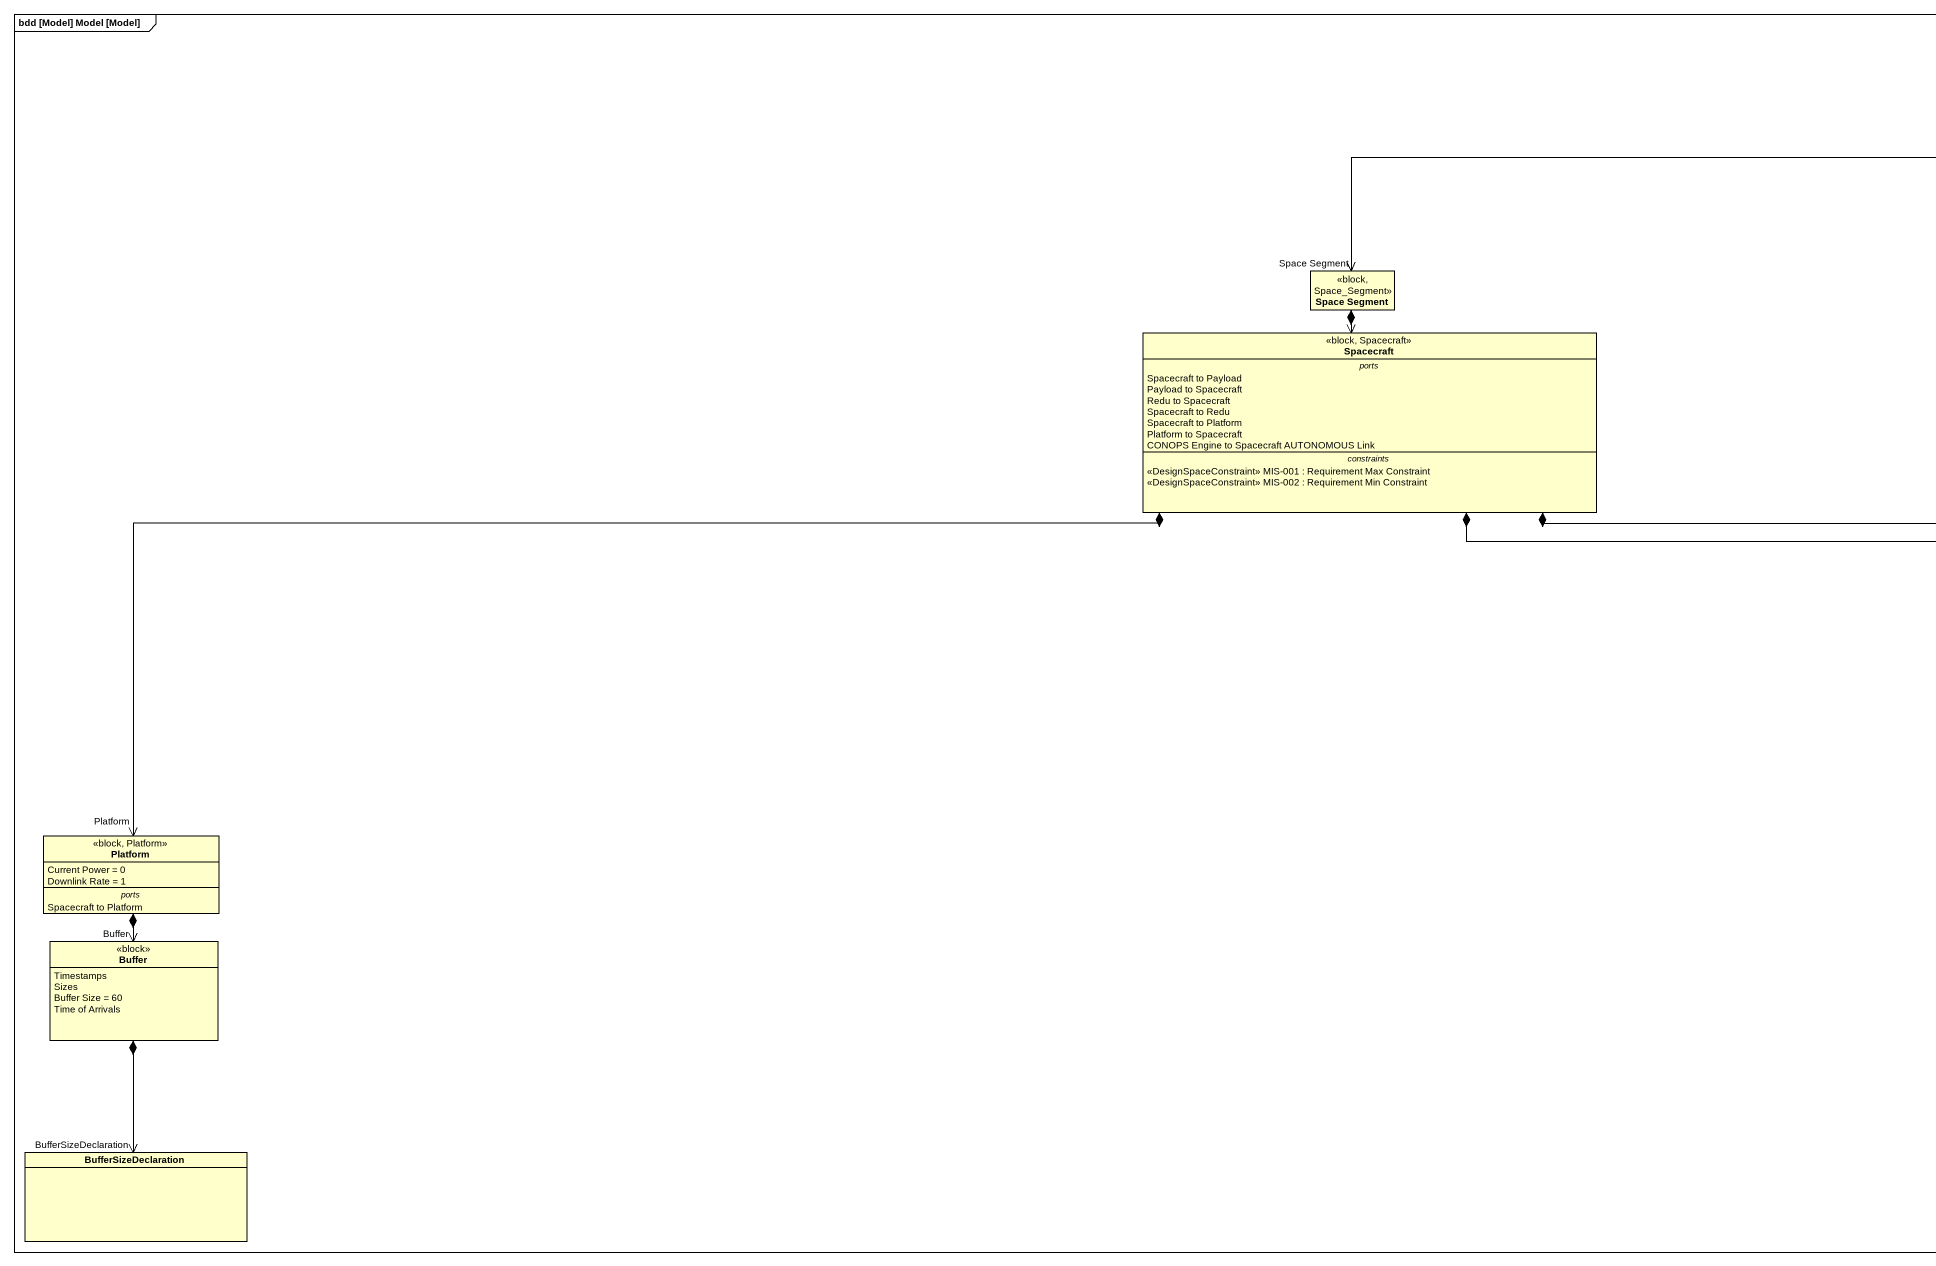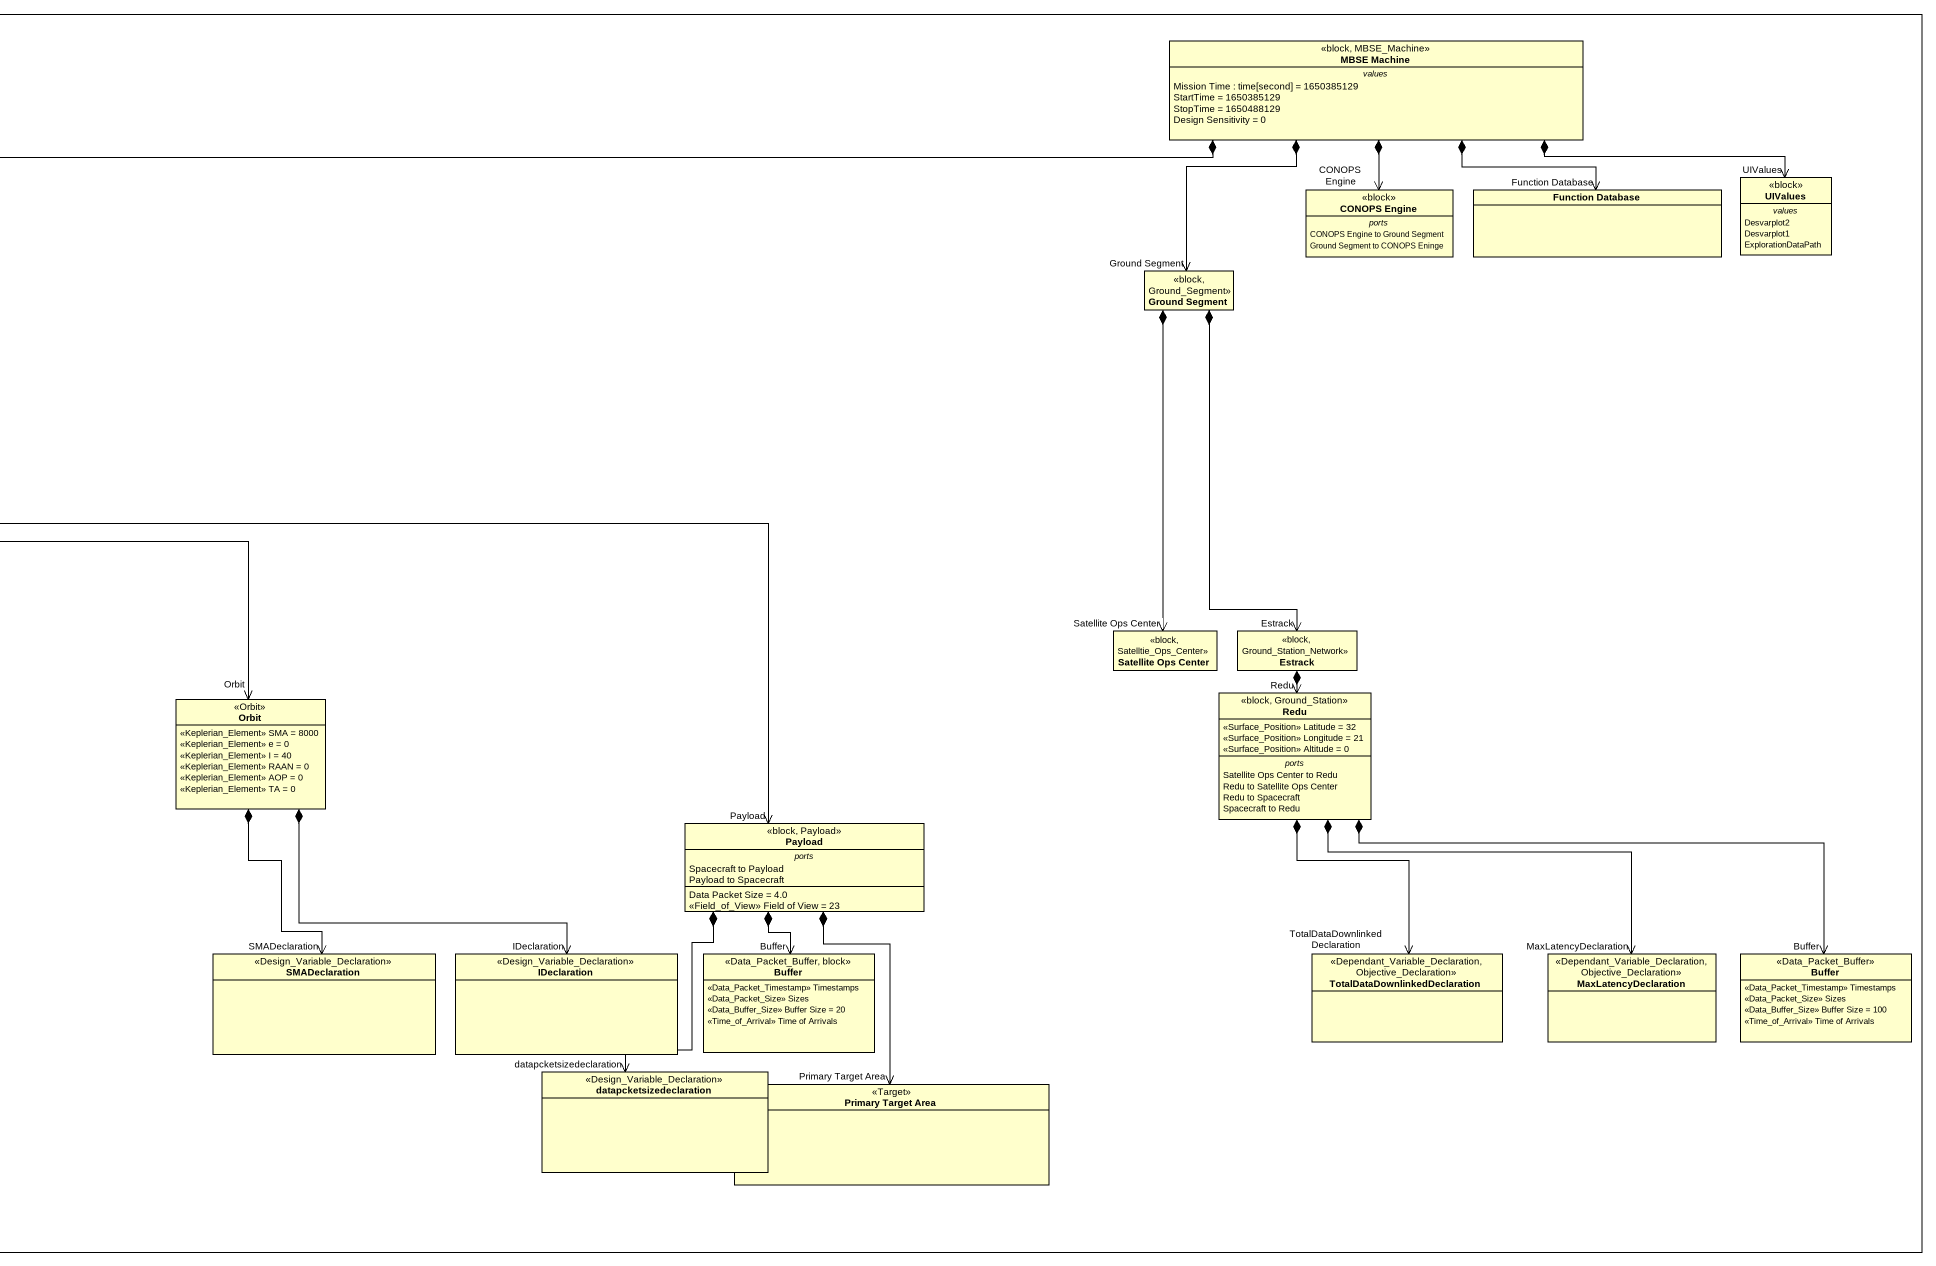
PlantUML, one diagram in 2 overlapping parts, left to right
@startuml
mainframe bdd [Model] Model [Model]
hide circle
hide empty members
class "MBSE Machine" as MBSE_Machine <<block, MBSE_Machine>> {
  -- values --
  Mission Time : time[second] = 1650385129
  StartTime = 1650385129
  StopTime = 1650488129
  Design Sensitivity = 0
}
class "CONOPS Engine" as CONOPS_Engine <<block>> {
  -- ports --
  CONOPS Engine to Ground Segment
  Ground Segment to CONOPS Eninge
}
class "Function Database" as Function_Database
class UIValues <<block>> {
  -- values --
  Desvarplot2
  Desvarplot1
  ExplorationDataPath
}
class "Space Segment" as Space_Segment <<block, Space_Segment>>
class "Ground Segment" as Ground_Segment <<block, Ground_Segment>>
class Spacecraft <<block, Spacecraft>> {
  -- ports --
  Spacecraft to Payload
  Payload to Spacecraft
  Redu to Spacecraft
  Spacecraft to Redu
  Spacecraft to Platform
  Platform to Spacecraft
  CONOPS Engine to Spacecraft AUTONOMOUS Link
  -- constraints --
  <<DesignSpaceConstraint>> MIS-001 : Requirement Max Constraint
  <<DesignSpaceConstraint>> MIS-002 : Requirement Min Constraint
}
class "Satellite Ops Center" as Satellite_Ops_Center <<block, Satelltie_Ops_Center>>
class Estrack <<block, Ground_Station_Network>>
class Redu <<block, Ground_Station>> {
  <<Surface_Position>> Latitude = 32
  <<Surface_Position>> Longitude = 21
  <<Surface_Position>> Altitude = 0
  -- ports --
  Satellite Ops Center to Redu
  Redu to Satellite Ops Center
  Redu to Spacecraft
  Spacecraft to Redu
}
class Orbit <<Orbit>> {
  <<Keplerian_Element>> SMA = 8000
  <<Keplerian_Element>> e = 0
  <<Keplerian_Element>> I = 40
  <<Keplerian_Element>> RAAN = 0
  <<Keplerian_Element>> AOP = 0
  <<Keplerian_Element>> TA = 0
}
class Platform <<block, Platform>> {
  Current Power = 0
  Downlink Rate = 1
  -- ports --
  Spacecraft to Platform
}
class Payload <<block, Payload>> {
  -- ports --
  Spacecraft to Payload
  Payload to Spacecraft
  --
  Data Packet Size = 4.0
  <<Field_of_View>> Field of View = 23
}
class Buffer <<block>> {
  Timestamps
  Sizes
  Buffer Size = 60
  Time of Arrivals
}
class SMADeclaration <<Design_Variable_Declaration>>
class IDeclaration <<Design_Variable_Declaration>>
class "Buffer" as Buffer_2 <<Data_Packet_Buffer, block>> {
  <<Data_Packet_Timestamp>> Timestamps
  <<Data_Packet_Size>> Sizes
  <<Data_Buffer_Size>> Buffer Size = 20
  <<Time_of_Arrival>> Time of Arrivals
}
class "TotalDataDownlinkedDeclaration" as TotalDataDownlinkedDeclarati <<Dependant_Variable_Declaration, Objective_Declaration>>
class MaxLatencyDeclaration <<Dependant_Variable_Declaration, Objective_Declaration>>
class "Buffer" as Buffer_3 <<Data_Packet_Buffer>> {
  <<Data_Packet_Timestamp>> Timestamps
  <<Data_Packet_Size>> Sizes
  <<Data_Buffer_Size>> Buffer Size = 100
  <<Time_of_Arrival>> Time of Arrivals
}
class datapcketsizedeclaration <<Design_Variable_Declaration>>
class "Primary Target Area" as Primary_Target_Area <<Target>>
class BufferSizeDeclaration
MBSE_Machine *--> "CONOPS Engine" CONOPS_Engine
MBSE_Machine *--> "Function Database" Function_Database
MBSE_Machine *-right-> "UIValues" UIValues
MBSE_Machine *-left-> "Space Segment" Space_Segment
MBSE_Machine *--> "Ground Segment" Ground_Segment
Space_Segment *--> Spacecraft
Ground_Segment *--> "Satellite Ops Center" Satellite_Ops_Center
Ground_Segment *--> "Estrack" Estrack
Spacecraft *-right-> "Orbit" Orbit
Spacecraft *-left-> "Platform" Platform
Spacecraft *-right-> "Payload" Payload
Estrack *--> "Redu" Redu
Redu *--> "TotalDataDownlinkedDeclaration" TotalDataDownlinkedDeclarati
Redu *--> "MaxLatencyDeclaration" MaxLatencyDeclaration
Redu *-right-> "Buffer" Buffer_3
Orbit *--> "SMADeclaration" SMADeclaration
Orbit *--> "IDeclaration" IDeclaration
Platform *--> "Buffer" Buffer
Payload *--> "Buffer" Buffer_2
Payload *--> "datapcketsizedeclaration" datapcketsizedeclaration
Payload *--> "Primary Target Area" Primary_Target_Area
Buffer *--> "BufferSizeDeclaration" BufferSizeDeclaration
@enduml
